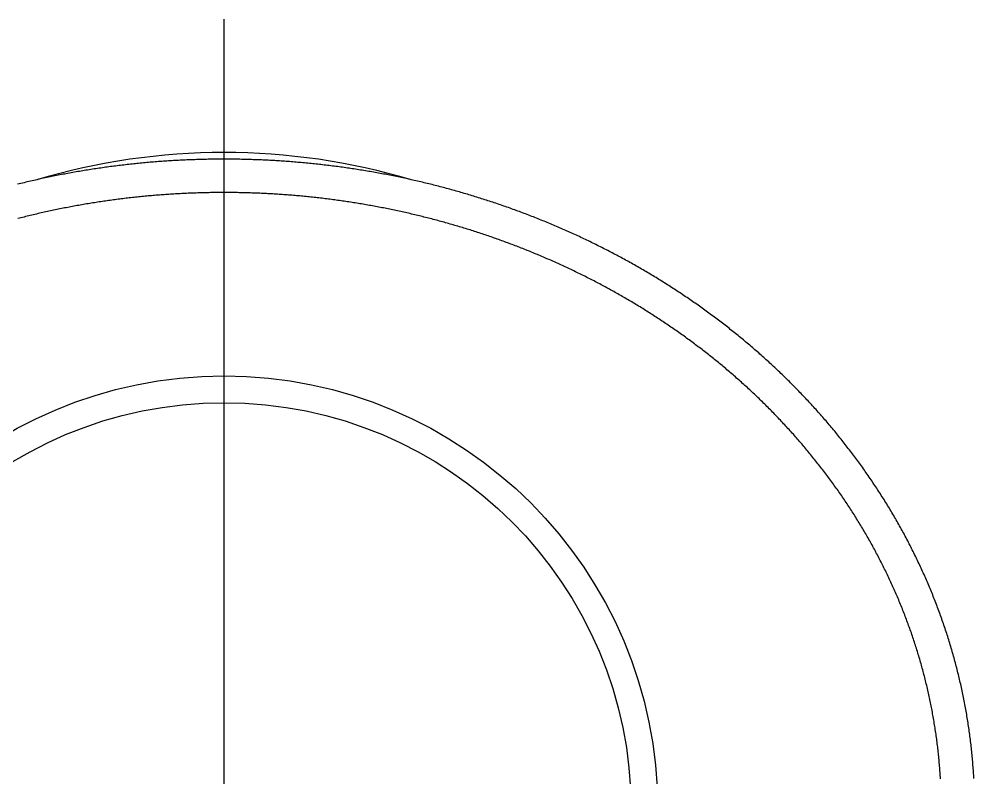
# Model space of a CAD drawing. Extents: x -10.3 to 82.1, y -16.9 to 72.8.
# Drawn here: x 65.74 to 80.05, y 61.38 to 72.75 of the extents above; entities that cross this region are included whole.
import ezdxf

# ---------------------------------------------------------------- set-up
doc = ezdxf.new("R2010")
doc.units = 0
doc.linetypes.add('CENTER', pattern=[50.8, 31.75, -6.35, 6.35, -6.35])
doc.layers.get('0').update_dxf_attribs({"linetype": 'CONTINUOUS'})
doc.layers.add('CENTER', color=1, linetype='CENTER')

msp = doc.modelspace()

# ---------------------------------------------------------------- linework, layer by layer
at = {"color": 7}
for points in [[(80.0509, 61.3647, 0), (80.0495, 61.3902, 0), (80.0479, 61.4156, 0), (80.0464, 61.441, 0), (80.0447, 61.4664, 0), (80.0429, 61.4919, 0), (80.0411, 61.5173, 0), (80.0392, 61.5427, 0), (80.0372, 61.5681, 0), (80.0352, 61.5935, 0), (80.0331, 61.6189, 0), (80.0309, 61.6443, 0), (80.0286, 61.6697, 0), (80.0262, 61.6951, 0), (80.0238, 61.7204, 0), (80.0213, 61.7458, 0), (80.0187, 61.7712, 0), (80.016, 61.7965, 0), (80.0133, 61.8219, 0), (80.0105, 61.8472, 0), (80.0076, 61.8725, 0), (80.0046, 61.8979, 0), (80.0016, 61.9232, 0), (79.9985, 61.9485, 0), (79.9953, 61.9738, 0), (79.992, 61.9991, 0), (79.9886, 62.0244, 0), (79.9852, 62.0497, 0), (79.9817, 62.0749, 0), (79.9782, 62.1002, 0), (79.9745, 62.1254, 0), (79.9708, 62.1507, 0), (79.967, 62.1759, 0), (79.9631, 62.2011, 0), (79.9591, 62.2264, 0), (79.9551, 62.2516, 0), (79.951, 62.2768, 0), (79.9468, 62.3019, 0), (79.9425, 62.3271, 0), (79.9382, 62.3523, 0), (79.9338, 62.3774, 0), (79.9293, 62.4025, 0), (79.9248, 62.4277, 0), (79.9201, 62.4528, 0), (79.9154, 62.4779, 0), (79.9106, 62.503, 0), (79.9058, 62.528, 0), (79.9008, 62.5531, 0), (79.8958, 62.5781, 0), (79.8907, 62.6032, 0), (79.8856, 62.6282, 0), (79.8803, 62.6532, 0), (79.875, 62.6782, 0), (79.8696, 62.7031, 0), (79.8642, 62.7281, 0), (79.8586, 62.753, 0), (79.853, 62.778, 0), (79.8473, 62.8029, 0), (79.8416, 62.8278, 0), (79.8357, 62.8526, 0), (79.8298, 62.8775, 0), (79.8239, 62.9024, 0), (79.8178, 62.9272, 0), (79.8117, 62.952, 0), (79.8055, 62.9768, 0), (79.7992, 63.0016, 0), (79.7929, 63.0263, 0), (79.7865, 63.0511, 0), (79.78, 63.0758, 0), (79.7734, 63.1005, 0), (79.7668, 63.1252, 0), (79.7601, 63.1498, 0), (79.7533, 63.1745, 0), (79.7464, 63.1991, 0), (79.7395, 63.2237, 0), (79.7325, 63.2483, 0), (79.7254, 63.2729, 0), (79.7183, 63.2974, 0), (79.7111, 63.322, 0), (79.7038, 63.3465, 0), (79.6964, 63.3709, 0), (79.689, 63.3954, 0), (79.6815, 63.4198, 0), (79.6739, 63.4443, 0), (79.6663, 63.4687, 0), (79.6585, 63.493, 0), (79.6508, 63.5174, 0), (79.6429, 63.5417, 0), (79.635, 63.566, 0), (79.627, 63.5903, 0), (79.6189, 63.6146, 0), (79.6107, 63.6388, 0), (79.6025, 63.663, 0), (79.5942, 63.6872, 0), (79.5859, 63.7114, 0), (79.5775, 63.7355, 0), (79.569, 63.7596, 0), (79.5604, 63.7837, 0), (79.5518, 63.8078, 0), (79.5431, 63.8318, 0), (79.5343, 63.8558, 0), (79.5254, 63.8798, 0), (79.5165, 63.9038, 0), (79.5075, 63.9277, 0), (79.4985, 63.9516, 0), (79.4894, 63.9755, 0), (79.4802, 63.9993, 0), (79.4709, 64.0232, 0), (79.4616, 64.047, 0), (79.4522, 64.0707, 0), (79.4427, 64.0945, 0), (79.4332, 64.1182, 0), (79.4236, 64.1419, 0), (79.4139, 64.1655, 0), (79.4042, 64.1892, 0), (79.3944, 64.2128, 0), (79.3845, 64.2363, 0), (79.3746, 64.2599, 0), (79.3646, 64.2834, 0), (79.3545, 64.3068, 0), (79.3444, 64.3303, 0), (79.3342, 64.3537, 0), (79.3239, 64.3771, 0), (79.3136, 64.4005, 0), (79.3032, 64.4238, 0), (79.2928, 64.4471, 0), (79.2822, 64.4704, 0), (79.2716, 64.4936, 0), (79.261, 64.5168, 0), (79.2503, 64.54, 0), (79.2395, 64.5631, 0), (79.2286, 64.5862, 0), (79.2177, 64.6093, 0), (79.2067, 64.6323, 0), (79.1957, 64.6553, 0), (79.1846, 64.6783, 0), (79.1734, 64.7013, 0), (79.1622, 64.7242, 0), (79.1509, 64.747, 0), (79.1396, 64.7699, 0), (79.1281, 64.7927, 0), (79.1167, 64.8155, 0), (79.1051, 64.8382, 0), (79.0935, 64.8609, 0), (79.0818, 64.8836, 0), (79.0701, 64.9062, 0), (79.0583, 64.9288, 0), (79.0465, 64.9514, 0), (79.0346, 64.9739, 0), (79.0226, 64.9964, 0), (79.0106, 65.0189, 0), (78.9985, 65.0413, 0), (78.9863, 65.0637, 0), (78.9741, 65.086, 0), (78.9618, 65.1083, 0), (78.9495, 65.1306, 0), (78.9371, 65.1529, 0), (78.9246, 65.1751, 0), (78.9121, 65.1972, 0), (78.8995, 65.2193, 0), (78.8869, 65.2414, 0), (78.8742, 65.2635, 0), (78.8615, 65.2855, 0), (78.8486, 65.3075, 0), (78.8358, 65.3294, 0), (78.8229, 65.3513, 0), (78.8099, 65.3731, 0), (78.7968, 65.3949, 0), (78.7838, 65.4167, 0), (78.7706, 65.4385, 0), (78.7574, 65.4602, 0), (78.7441, 65.4818, 0), (78.7308, 65.5034, 0), (78.7174, 65.525, 0), (78.704, 65.5465, 0), (78.6905, 65.568, 0), (78.677, 65.5895, 0), (78.6634, 65.6109, 0), (78.6497, 65.6323, 0), (78.636, 65.6536, 0), (78.6222, 65.6749, 0), (78.6084, 65.6962, 0), (78.5945, 65.7174, 0), (78.5806, 65.7386, 0), (78.5666, 65.7597, 0), (78.5526, 65.7808, 0), (78.5385, 65.8019, 0), (78.5244, 65.8229, 0), (78.5102, 65.8439, 0), (78.4959, 65.8648, 0), (78.4816, 65.8857, 0), (78.4672, 65.9066, 0), (78.4528, 65.9274, 0), (78.4384, 65.9482, 0), (78.4238, 65.9689, 0), (78.4093, 65.9896, 0), (78.3946, 66.0103, 0), (78.38, 66.0309, 0), (78.3652, 66.0514, 0), (78.3505, 66.072, 0), (78.3356, 66.0924, 0), (78.3207, 66.1129, 0), (78.3058, 66.1333, 0), (78.2908, 66.1537, 0), (78.2758, 66.174, 0), (78.2607, 66.1943, 0), (78.2456, 66.2145, 0), (78.2304, 66.2347, 0), (78.2151, 66.2548, 0), (78.1998, 66.2749, 0), (78.1845, 66.295, 0), (78.1691, 66.315, 0), (78.1537, 66.335, 0), (78.1382, 66.355, 0), (78.1226, 66.3749, 0), (78.107, 66.3947, 0), (78.0914, 66.4145, 0), (78.0757, 66.4343, 0), (78.06, 66.454, 0), (78.0442, 66.4737, 0), (78.0284, 66.4934, 0), (78.0125, 66.513, 0), (77.9966, 66.5325, 0), (77.9806, 66.552, 0), (77.9646, 66.5715, 0), (77.9485, 66.5909, 0), (77.9324, 66.6103, 0), (77.9162, 66.6297, 0), (77.9, 66.649, 0), (77.8837, 66.6682, 0), (77.8674, 66.6875, 0), (77.851, 66.7066, 0), (77.8346, 66.7258, 0), (77.8182, 66.7449, 0), (77.8017, 66.7639, 0), (77.7851, 66.7829, 0), (77.7685, 66.8019, 0), (77.7519, 66.8208, 0), (77.7352, 66.8397, 0), (77.7184, 66.8585, 0), (77.7017, 66.8773, 0), (77.6848, 66.896, 0), (77.668, 66.9148, 0), (77.651, 66.9334, 0), (77.6341, 66.952, 0), (77.6171, 66.9706, 0), (77.6, 66.9891, 0), (77.5829, 67.0076, 0), (77.5657, 67.0261, 0), (77.5486, 67.0445, 0), (77.5313, 67.0628, 0), (77.514, 67.0812, 0), (77.4967, 67.0994, 0), (77.4793, 67.1177, 0), (77.4619, 67.1358, 0), (77.4445, 67.154, 0), (77.427, 67.1721, 0), (77.4094, 67.1901, 0), (77.3918, 67.2081, 0), (77.3742, 67.2261, 0), (77.3565, 67.244, 0), (77.3388, 67.2619, 0), (77.321, 67.2797, 0), (77.3032, 67.2975, 0), (77.2854, 67.3153, 0), (77.2675, 67.333, 0), (77.2496, 67.3506, 0), (77.2316, 67.3683, 0), (77.2136, 67.3858, 0), (77.1955, 67.4034, 0), (77.1774, 67.4208, 0), (77.1592, 67.4383, 0), (77.1411, 67.4557, 0), (77.1228, 67.473, 0), (77.1046, 67.4903, 0), (77.0862, 67.5076, 0), (77.0679, 67.5248, 0), (77.0495, 67.542, 0), (77.0311, 67.5591, 0), (77.0126, 67.5762, 0), (76.9941, 67.5932, 0), (76.9755, 67.6102, 0), (76.9569, 67.6272, 0), (76.9383, 67.6441, 0), (76.9196, 67.6609, 0), (76.9009, 67.6778, 0), (76.8821, 67.6945, 0), (76.8633, 67.7113, 0), (76.8445, 67.7279, 0), (76.8256, 67.7446, 0), (76.8067, 67.7612, 0), (76.7878, 67.7777, 0), (76.7688, 67.7942, 0), (76.7497, 67.8107, 0), (76.7307, 67.8271, 0), (76.7115, 67.8434, 0), (76.6924, 67.8598, 0), (76.6732, 67.876, 0), (76.654, 67.8923, 0), (76.6347, 67.9084, 0), (76.6154, 67.9246, 0), (76.5961, 67.9407, 0), (76.5767, 67.9567, 0), (76.5573, 67.9727, 0), (76.5379, 67.9887, 0), (76.5184, 68.0046, 0), (76.4988, 68.0204, 0), (76.4793, 68.0363, 0), (76.4597, 68.052, 0), (76.4401, 68.0678, 0), (76.4204, 68.0834, 0), (76.4007, 68.0991, 0), (76.3809, 68.1147, 0), (76.3612, 68.1302, 0), (76.3414, 68.1457, 0), (76.3215, 68.1612, 0), (76.3016, 68.1766, 0), (76.2817, 68.1919, 0), (76.2618, 68.2072, 0), (76.2418, 68.2225, 0), (76.2217, 68.2377, 0), (76.2017, 68.2529, 0), (76.1816, 68.268, 0), (76.1615, 68.2831, 0), (76.1413, 68.2981, 0), (76.1211, 68.3131, 0), (76.1009, 68.3281, 0), (76.0806, 68.343, 0), (76.0603, 68.3578, 0), (76.04, 68.3726, 0), (76.0196, 68.3874, 0), (75.9992, 68.4021, 0), (75.9788, 68.4167, 0), (75.9583, 68.4313, 0), (75.9379, 68.4459, 0), (75.9173, 68.4604, 0), (75.8968, 68.4749, 0), (75.8762, 68.4893, 0), (75.8556, 68.5037, 0), (75.8349, 68.5181, 0), (75.8142, 68.5323, 0), (75.7935, 68.5466, 0), (75.7728, 68.5608, 0), (75.752, 68.5749, 0), (75.7312, 68.589, 0), (75.7103, 68.6031, 0), (75.6894, 68.6171, 0), (75.6685, 68.631, 0), (75.6476, 68.6449, 0), (75.6266, 68.6588, 0), (75.6056, 68.6726, 0), (75.5846, 68.6864, 0), (75.5636, 68.7001, 0), (75.5425, 68.7138, 0), (75.5214, 68.7274, 0), (75.5002, 68.741, 0), (75.4791, 68.7545, 0), (75.4579, 68.768, 0), (75.4366, 68.7814, 0), (75.4154, 68.7948, 0), (75.3941, 68.8081, 0), (75.3728, 68.8214, 0), (75.3514, 68.8347, 0), (75.33, 68.8479, 0), (75.3086, 68.861, 0), (75.2872, 68.8741, 0), (75.2658, 68.8871, 0), (75.2443, 68.9001, 0), (75.2228, 68.9131, 0), (75.2012, 68.926, 0), (75.1797, 68.9389, 0), (75.1581, 68.9517, 0), (75.1365, 68.9644, 0), (75.1148, 68.9771, 0), (75.0932, 68.9898, 0), (75.0715, 69.0024, 0), (75.0497, 69.015, 0), (75.028, 69.0275, 0), (75.0062, 69.04, 0), (74.9844, 69.0524, 0), (74.9626, 69.0648, 0), (74.9408, 69.0771, 0), (74.9189, 69.0894, 0), (74.897, 69.1016, 0), (74.8751, 69.1138, 0), (74.8531, 69.1259, 0), (74.8311, 69.138, 0), (74.8091, 69.1501, 0), (74.7871, 69.162, 0), (74.7651, 69.174, 0), (74.743, 69.1859, 0), (74.7209, 69.1977, 0), (74.6988, 69.2095, 0), (74.6767, 69.2213, 0), (74.6545, 69.233, 0), (74.6323, 69.2446, 0), (74.6101, 69.2562, 0), (74.5879, 69.2678, 0), (74.5656, 69.2793, 0), (74.5433, 69.2907, 0), (74.521, 69.3021, 0), (74.4987, 69.3135, 0), (74.4763, 69.3248, 0), (74.454, 69.3361, 0), (74.4316, 69.3473, 0), (74.4092, 69.3585, 0), (74.3867, 69.3696, 0), (74.3643, 69.3807, 0), (74.3418, 69.3917, 0), (74.3193, 69.4026, 0), (74.2968, 69.4136, 0), (74.2742, 69.4244, 0), (74.2517, 69.4353, 0), (74.2291, 69.4461, 0), (74.2065, 69.4568, 0), (74.1839, 69.4675, 0), (74.1612, 69.4781, 0), (74.1386, 69.4887, 0), (74.1159, 69.4992, 0), (74.0932, 69.5097, 0), (74.0704, 69.5201, 0), (74.0477, 69.5305, 0), (74.0249, 69.5409, 0), (74.0021, 69.5512, 0), (73.9793, 69.5614, 0), (73.9565, 69.5716, 0), (73.9337, 69.5818, 0), (73.9108, 69.5919, 0), (73.8879, 69.6019, 0), (73.865, 69.6119, 0), (73.8421, 69.6219, 0), (73.8192, 69.6318, 0), (73.7962, 69.6416, 0), (73.7733, 69.6514, 0), (73.7503, 69.6612, 0), (73.7273, 69.6709, 0), (73.7042, 69.6805, 0), (73.6812, 69.6902, 0), (73.6581, 69.6997, 0), (73.635, 69.7092, 0), (73.6119, 69.7187, 0), (73.5888, 69.7281, 0), (73.5657, 69.7375, 0), (73.5425, 69.7468, 0), (73.5194, 69.7561, 0), (73.4962, 69.7653, 0), (73.473, 69.7745, 0), (73.4497, 69.7836, 0), (73.4265, 69.7927, 0), (73.4032, 69.8018, 0), (73.38, 69.8108, 0), (73.3567, 69.8197, 0), (73.3334, 69.8286, 0), (73.31, 69.8374, 0), (73.2867, 69.8462, 0), (73.2633, 69.855, 0), (73.2399, 69.8637, 0), (73.2166, 69.8723, 0), (73.1931, 69.8809, 0), (73.1697, 69.8895, 0), (73.1463, 69.898, 0), (73.1228, 69.9064, 0), (73.0993, 69.9148, 0), (73.0758, 69.9232, 0), (73.0523, 69.9315, 0), (73.0288, 69.9398, 0), (73.0053, 69.948, 0), (72.9817, 69.9562, 0), (72.9582, 69.9643, 0), (72.9346, 69.9724, 0), (72.911, 69.9804, 0), (72.8874, 69.9884, 0), (72.8637, 69.9963, 0), (72.8401, 70.0042, 0), (72.8164, 70.012, 0), (72.7927, 70.0198, 0), (72.769, 70.0275, 0), (72.7453, 70.0352, 0), (72.7216, 70.0429, 0), (72.6979, 70.0505, 0), (72.6741, 70.058, 0), (72.6504, 70.0655, 0), (72.6266, 70.0729, 0), (72.6028, 70.0803, 0), (72.579, 70.0877, 0), (72.5552, 70.095, 0), (72.5313, 70.1023, 0), (72.5075, 70.1095, 0), (72.4836, 70.1166, 0), (72.4598, 70.1237, 0), (72.4359, 70.1308, 0), (72.412, 70.1378, 0), (72.3881, 70.1448, 0), (72.3641, 70.1517, 0), (72.3402, 70.1586, 0), (72.3162, 70.1654, 0), (72.2923, 70.1722, 0), (72.2683, 70.1789, 0), (72.2443, 70.1856, 0), (72.2203, 70.1923, 0), (72.1963, 70.1988, 0), (72.1722, 70.2054, 0), (72.1482, 70.2119, 0), (72.1241, 70.2183, 0), (72.1001, 70.2247, 0), (72.076, 70.2311, 0), (72.0519, 70.2374, 0), (72.0278, 70.2436, 0), (72.0037, 70.2498, 0), (71.9795, 70.256, 0), (71.9554, 70.2621, 0), (71.9313, 70.2682, 0), (71.9071, 70.2742, 0), (71.8829, 70.2801, 0), (71.8587, 70.2861, 0), (71.8345, 70.2919, 0), (71.8103, 70.2978, 0), (71.7861, 70.3035, 0), (71.7619, 70.3093, 0), (71.7376, 70.3149, 0), (71.7134, 70.3206, 0), (71.6891, 70.3262, 0), (71.6649, 70.3317, 0), (71.6406, 70.3372, 0), (71.6163, 70.3426, 0), (71.592, 70.348, 0), (71.5677, 70.3534, 0), (71.5433, 70.3587, 0), (71.519, 70.3639, 0), (71.4947, 70.3691, 0), (71.4703, 70.3743, 0), (71.4459, 70.3794, 0), (71.4216, 70.3844, 0), (71.3972, 70.3894, 0), (71.3728, 70.3944, 0), (71.3484, 70.3993, 0), (71.324, 70.4042, 0), (71.2995, 70.409, 0), (71.2751, 70.4138, 0), (71.2507, 70.4185, 0), (71.2262, 70.4232, 0), (71.2018, 70.4278, 0), (71.1773, 70.4324, 0), (71.1528, 70.4369, 0), (71.1283, 70.4414, 0), (71.1038, 70.4458, 0), (71.0793, 70.4502, 0), (71.0548, 70.4546, 0), (71.0303, 70.4589, 0), (71.0058, 70.4631, 0), (70.9813, 70.4673, 0), (70.9567, 70.4715, 0), (70.9322, 70.4756, 0), (70.9076, 70.4796, 0), (70.883, 70.4836, 0), (70.8585, 70.4876, 0), (70.8339, 70.4915, 0), (70.8093, 70.4954, 0), (70.7847, 70.4992, 0), (70.7601, 70.503, 0), (70.7355, 70.5067, 0), (70.7109, 70.5104, 0), (70.6863, 70.514, 0), (70.6616, 70.5176, 0), (70.637, 70.5211, 0), (70.6123, 70.5246, 0), (70.5877, 70.528, 0), (70.563, 70.5314, 0), (70.5384, 70.5347, 0), (70.5137, 70.538, 0), (70.489, 70.5413, 0), (70.4643, 70.5445, 0), (70.4397, 70.5476, 0), (70.415, 70.5507, 0), (70.3903, 70.5538, 0), (70.3655, 70.5568, 0), (70.3408, 70.5598, 0), (70.3161, 70.5627, 0), (70.2914, 70.5655, 0), (70.2667, 70.5683, 0), (70.2419, 70.5711, 0), (70.2172, 70.5738, 0), (70.1924, 70.5765, 0), (70.1677, 70.5791, 0), (70.1429, 70.5817, 0), (70.1182, 70.5842, 0), (70.0934, 70.5867, 0), (70.0686, 70.5891, 0), (70.0439, 70.5915, 0), (70.0191, 70.5939, 0), (69.9943, 70.5962, 0), (69.9695, 70.5984, 0), (69.9447, 70.6006, 0), (69.9199, 70.6027, 0), (69.8951, 70.6048, 0), (69.8703, 70.6069, 0), (69.8455, 70.6089, 0), (69.8207, 70.6109, 0), (69.7959, 70.6128, 0), (69.7711, 70.6146, 0), (69.7463, 70.6164, 0), (69.7214, 70.6182, 0), (69.6966, 70.6199, 0), (69.6718, 70.6216, 0), (69.6469, 70.6232, 0), (69.6221, 70.6248, 0), (69.5972, 70.6263, 0), (69.5724, 70.6278, 0), (69.5476, 70.6292, 0), (69.5227, 70.6306, 0), (69.4978, 70.632, 0), (69.473, 70.6332, 0), (69.4481, 70.6345, 0), (69.4233, 70.6357, 0), (69.3984, 70.6368, 0), (69.3735, 70.6379, 0), (69.3487, 70.639, 0), (69.3238, 70.64, 0), (69.2989, 70.6409, 0), (69.2741, 70.6418, 0), (69.2492, 70.6427, 0), (69.2243, 70.6435, 0), (69.1994, 70.6443, 0), (69.1746, 70.645, 0), (69.1497, 70.6457, 0), (69.1248, 70.6463, 0), (69.0999, 70.6468, 0), (69.075, 70.6474, 0), (69.0501, 70.6478, 0), (69.0253, 70.6483, 0), (69.0004, 70.6487, 0), (68.9755, 70.649, 0), (68.9506, 70.6493, 0), (68.9257, 70.6495, 0), (68.9008, 70.6497, 0), (68.8759, 70.6499, 0), (68.851, 70.6499, 0), (68.8262, 70.65, 0), (68.8013, 70.65, 0), (68.7764, 70.6499, 0), (68.7515, 70.6499, 0), (68.7266, 70.6497, 0), (68.7017, 70.6495, 0), (68.6768, 70.6493, 0), (68.6519, 70.649, 0), (68.6271, 70.6487, 0), (68.6022, 70.6483, 0), (68.5773, 70.6478, 0), (68.5524, 70.6474, 0), (68.5275, 70.6468, 0), (68.5026, 70.6463, 0), (68.4777, 70.6457, 0), (68.4529, 70.645, 0), (68.428, 70.6443, 0), (68.4031, 70.6435, 0), (68.3782, 70.6427, 0), (68.3534, 70.6418, 0), (68.3285, 70.6409, 0), (68.3036, 70.64, 0), (68.2787, 70.639, 0), (68.2539, 70.6379, 0), (68.229, 70.6368, 0), (68.2042, 70.6357, 0), (68.1793, 70.6345, 0), (68.1544, 70.6332, 0), (68.1296, 70.632, 0), (68.1047, 70.6306, 0), (68.0799, 70.6292, 0), (68.055, 70.6278, 0), (68.0302, 70.6263, 0), (68.0053, 70.6248, 0), (67.9805, 70.6232, 0), (67.9557, 70.6216, 0), (67.9308, 70.6199, 0), (67.906, 70.6182, 0), (67.8812, 70.6164, 0), (67.8564, 70.6146, 0), (67.8315, 70.6128, 0), (67.8067, 70.6109, 0), (67.7819, 70.6089, 0), (67.7571, 70.6069, 0), (67.7323, 70.6049, 0), (67.7075, 70.6028, 0), (67.6827, 70.6006, 0), (67.6579, 70.5984, 0), (67.6331, 70.5962, 0), (67.6083, 70.5939, 0), (67.5836, 70.5915, 0), (67.5588, 70.5892, 0), (67.534, 70.5867, 0), (67.5093, 70.5842, 0), (67.4845, 70.5817, 0), (67.4597, 70.5791, 0), (67.435, 70.5765, 0), (67.4102, 70.5738, 0), (67.3855, 70.5711, 0), (67.3608, 70.5683, 0), (67.336, 70.5655, 0), (67.3113, 70.5627, 0), (67.2866, 70.5598, 0), (67.2619, 70.5568, 0), (67.2372, 70.5538, 0), (67.2125, 70.5507, 0), (67.1878, 70.5476, 0), (67.1631, 70.5445, 0), (67.1384, 70.5413, 0), (67.1137, 70.538, 0), (67.0891, 70.5347, 0), (67.0644, 70.5314, 0), (67.0397, 70.528, 0), (67.0151, 70.5246, 0), (66.9904, 70.5211, 0), (66.9658, 70.5176, 0), (66.9412, 70.514, 0), (66.9165, 70.5104, 0), (66.8919, 70.5067, 0), (66.8673, 70.503, 0), (66.8427, 70.4992, 0), (66.8181, 70.4954, 0), (66.7935, 70.4915, 0), (66.769, 70.4876, 0), (66.7444, 70.4836, 0), (66.7198, 70.4796, 0), (66.6953, 70.4756, 0), (66.6707, 70.4715, 0), (66.6462, 70.4673, 0), (66.6216, 70.4631, 0), (66.5971, 70.4589, 0), (66.5726, 70.4546, 0), (66.5481, 70.4502, 0), (66.5236, 70.4458, 0), (66.4991, 70.4414, 0), (66.4746, 70.4369, 0), (66.4501, 70.4324, 0), (66.4257, 70.4278, 0), (66.4012, 70.4232, 0), (66.3768, 70.4185, 0), (66.3523, 70.4138, 0), (66.3279, 70.409, 0), (66.3035, 70.4042, 0), (66.279, 70.3993, 0), (66.2546, 70.3944, 0), (66.2303, 70.3894, 0), (66.2059, 70.3844, 0), (66.1815, 70.3794, 0), (66.1571, 70.3743, 0), (66.1328, 70.3691, 0), (66.1084, 70.3639, 0), (66.0841, 70.3587, 0), (66.0598, 70.3534, 0), (66.0355, 70.348, 0), (66.0112, 70.3426, 0), (65.9869, 70.3372, 0), (65.9626, 70.3317, 0), (65.9383, 70.3262, 0), (65.914, 70.3206, 0), (65.8898, 70.3149, 0), (65.8655, 70.3093, 0), (65.8413, 70.3035, 0), (65.8171, 70.2978, 0), (65.7929, 70.2919, 0), (65.7687, 70.2861, 0), (65.7445, 70.2801, 0), (65.7203, 70.2742, 0)], [(79.5503, 61.3612, 0), (79.5489, 61.3851, 0), (79.5474, 61.409, 0), (79.5458, 61.4329, 0), (79.5442, 61.4569, 0), (79.5425, 61.4808, 0), (79.5407, 61.5047, 0), (79.5388, 61.5286, 0), (79.5369, 61.5525, 0), (79.5349, 61.5764, 0), (79.5328, 61.6003, 0), (79.5307, 61.6242, 0), (79.5284, 61.6481, 0), (79.5262, 61.672, 0), (79.5238, 61.6958, 0), (79.5214, 61.7197, 0), (79.5189, 61.7436, 0), (79.5163, 61.7674, 0), (79.5136, 61.7913, 0), (79.5109, 61.8151, 0), (79.5081, 61.8389, 0), (79.5053, 61.8628, 0), (79.5023, 61.8866, 0), (79.4993, 61.9104, 0), (79.4962, 61.9342, 0), (79.4931, 61.958, 0), (79.4899, 61.9818, 0), (79.4866, 62.0056, 0), (79.4832, 62.0294, 0), (79.4798, 62.0531, 0), (79.4762, 62.0769, 0), (79.4727, 62.1006, 0), (79.469, 62.1244, 0), (79.4653, 62.1481, 0), (79.4615, 62.1718, 0), (79.4576, 62.1956, 0), (79.4537, 62.2193, 0), (79.4497, 62.243, 0), (79.4456, 62.2666, 0), (79.4414, 62.2903, 0), (79.4372, 62.314, 0), (79.4329, 62.3376, 0), (79.4286, 62.3613, 0), (79.4241, 62.3849, 0), (79.4196, 62.4085, 0), (79.415, 62.4321, 0), (79.4104, 62.4557, 0), (79.4057, 62.4793, 0), (79.4009, 62.5029, 0), (79.396, 62.5264, 0), (79.3911, 62.55, 0), (79.3861, 62.5735, 0), (79.381, 62.597, 0), (79.3759, 62.6205, 0), (79.3707, 62.644, 0), (79.3654, 62.6675, 0), (79.36, 62.691, 0), (79.3546, 62.7144, 0), (79.3491, 62.7379, 0), (79.3435, 62.7613, 0), (79.3379, 62.7847, 0), (79.3322, 62.8081, 0), (79.3264, 62.8315, 0), (79.3206, 62.8548, 0), (79.3147, 62.8782, 0), (79.3087, 62.9015, 0), (79.3027, 62.9248, 0), (79.2965, 62.9481, 0), (79.2904, 62.9714, 0), (79.2841, 62.9946, 0), (79.2778, 63.0179, 0), (79.2714, 63.0411, 0), (79.2649, 63.0643, 0), (79.2584, 63.0875, 0), (79.2518, 63.1107, 0), (79.2451, 63.1338, 0), (79.2384, 63.157, 0), (79.2316, 63.1801, 0), (79.2247, 63.2032, 0), (79.2178, 63.2263, 0), (79.2108, 63.2493, 0), (79.2037, 63.2724, 0), (79.1966, 63.2954, 0), (79.1894, 63.3184, 0), (79.1821, 63.3414, 0), (79.1748, 63.3643, 0), (79.1673, 63.3873, 0), (79.1599, 63.4102, 0), (79.1523, 63.4331, 0), (79.1447, 63.456, 0), (79.137, 63.4788, 0), (79.1293, 63.5017, 0), (79.1215, 63.5245, 0), (79.1136, 63.5473, 0), (79.1056, 63.57, 0), (79.0976, 63.5928, 0), (79.0895, 63.6155, 0), (79.0814, 63.6382, 0), (79.0732, 63.6609, 0), (79.0649, 63.6835, 0), (79.0566, 63.7062, 0), (79.0481, 63.7288, 0), (79.0397, 63.7513, 0), (79.0311, 63.7739, 0), (79.0225, 63.7964, 0), (79.0138, 63.8189, 0), (79.0051, 63.8414, 0), (78.9963, 63.8639, 0), (78.9874, 63.8863, 0), (78.9785, 63.9087, 0), (78.9695, 63.9311, 0), (78.9605, 63.9535, 0), (78.9513, 63.9758, 0), (78.9421, 63.9981, 0), (78.9329, 64.0204, 0), (78.9236, 64.0426, 0), (78.9142, 64.0649, 0), (78.9048, 64.0871, 0), (78.8952, 64.1092, 0), (78.8857, 64.1314, 0), (78.8761, 64.1535, 0), (78.8664, 64.1756, 0), (78.8566, 64.1976, 0), (78.8468, 64.2197, 0), (78.8369, 64.2417, 0), (78.827, 64.2636, 0), (78.817, 64.2856, 0), (78.8069, 64.3075, 0), (78.7968, 64.3294, 0), (78.7866, 64.3513, 0), (78.7763, 64.3731, 0), (78.766, 64.3949, 0), (78.7557, 64.4167, 0), (78.7452, 64.4384, 0), (78.7347, 64.4601, 0), (78.7242, 64.4818, 0), (78.7136, 64.5034, 0), (78.7029, 64.5251, 0), (78.6922, 64.5467, 0), (78.6814, 64.5682, 0), (78.6705, 64.5897, 0), (78.6596, 64.6112, 0), (78.6486, 64.6327, 0), (78.6376, 64.6541, 0), (78.6265, 64.6755, 0), (78.6154, 64.6969, 0), (78.6042, 64.7182, 0), (78.5929, 64.7395, 0), (78.5816, 64.7608, 0), (78.5702, 64.7821, 0), (78.5588, 64.8033, 0), (78.5473, 64.8244, 0), (78.5357, 64.8456, 0), (78.5241, 64.8667, 0), (78.5124, 64.8877, 0), (78.5007, 64.9088, 0), (78.4889, 64.9298, 0), (78.4771, 64.9508, 0), (78.4652, 64.9717, 0), (78.4532, 64.9926, 0), (78.4412, 65.0134, 0), (78.4291, 65.0343, 0), (78.417, 65.0551, 0), (78.4049, 65.0758, 0), (78.3926, 65.0965, 0), (78.3803, 65.1172, 0), (78.368, 65.1379, 0), (78.3556, 65.1585, 0), (78.3432, 65.1791, 0), (78.3306, 65.1996, 0), (78.3181, 65.2201, 0), (78.3055, 65.2406, 0), (78.2928, 65.261, 0), (78.2801, 65.2814, 0), (78.2673, 65.3018, 0), (78.2545, 65.3221, 0), (78.2416, 65.3424, 0), (78.2287, 65.3626, 0), (78.2157, 65.3828, 0), (78.2027, 65.403, 0), (78.1896, 65.4231, 0), (78.1764, 65.4432, 0), (78.1632, 65.4633, 0), (78.15, 65.4833, 0), (78.1367, 65.5033, 0), (78.1233, 65.5233, 0), (78.1099, 65.5432, 0), (78.0965, 65.5631, 0), (78.083, 65.5829, 0), (78.0694, 65.6027, 0), (78.0558, 65.6225, 0), (78.0421, 65.6422, 0), (78.0284, 65.6619, 0), (78.0147, 65.6816, 0), (78.0008, 65.7012, 0), (77.987, 65.7208, 0), (77.9731, 65.7403, 0), (77.9591, 65.7598, 0), (77.9451, 65.7793, 0), (77.931, 65.7987, 0), (77.9169, 65.8181, 0), (77.9027, 65.8374, 0), (77.8885, 65.8567, 0), (77.8743, 65.876, 0), (77.86, 65.8953, 0), (77.8456, 65.9144, 0), (77.8312, 65.9336, 0), (77.8167, 65.9527, 0), (77.8022, 65.9718, 0), (77.7877, 65.9908, 0), (77.7731, 66.0098, 0), (77.7584, 66.0288, 0), (77.7437, 66.0477, 0), (77.729, 66.0666, 0), (77.7142, 66.0855, 0), (77.6993, 66.1043, 0), (77.6844, 66.123, 0), (77.6695, 66.1418, 0), (77.6545, 66.1604, 0), (77.6395, 66.1791, 0), (77.6244, 66.1977, 0), (77.6093, 66.2163, 0), (77.5941, 66.2348, 0), (77.5789, 66.2533, 0), (77.5636, 66.2717, 0), (77.5483, 66.2902, 0), (77.533, 66.3085, 0), (77.5176, 66.3269, 0), (77.5021, 66.3452, 0), (77.4866, 66.3634, 0), (77.4711, 66.3816, 0), (77.4555, 66.3998, 0), (77.4398, 66.4179, 0), (77.4242, 66.436, 0), (77.4084, 66.4541, 0), (77.3927, 66.4721, 0), (77.3769, 66.4901, 0), (77.361, 66.508, 0), (77.3451, 66.5259, 0), (77.3291, 66.5438, 0), (77.3132, 66.5616, 0), (77.2971, 66.5794, 0), (77.281, 66.5971, 0), (77.2649, 66.6148, 0), (77.2487, 66.6325, 0), (77.2325, 66.6501, 0), (77.2163, 66.6677, 0), (77.2, 66.6852, 0), (77.1836, 66.7027, 0), (77.1672, 66.7202, 0), (77.1508, 66.7376, 0), (77.1343, 66.7549, 0), (77.1178, 66.7723, 0), (77.1012, 66.7896, 0), (77.0846, 66.8068, 0), (77.068, 66.824, 0), (77.0513, 66.8412, 0), (77.0346, 66.8584, 0), (77.0178, 66.8754, 0), (77.001, 66.8925, 0), (76.9841, 66.9095, 0), (76.9672, 66.9265, 0), (76.9503, 66.9434, 0), (76.9333, 66.9603, 0), (76.9162, 66.9771, 0), (76.8992, 66.9939, 0), (76.8821, 67.0107, 0), (76.8649, 67.0274, 0), (76.8477, 67.0441, 0), (76.8305, 67.0608, 0), (76.8132, 67.0774, 0), (76.7959, 67.0939, 0), (76.7785, 67.1104, 0), (76.7612, 67.1269, 0), (76.7437, 67.1434, 0), (76.7262, 67.1597, 0), (76.7087, 67.1761, 0), (76.6912, 67.1924, 0), (76.6736, 67.2087, 0), (76.6559, 67.2249, 0), (76.6383, 67.2411, 0), (76.6206, 67.2572, 0), (76.6028, 67.2733, 0), (76.585, 67.2894, 0), (76.5672, 67.3054, 0), (76.5493, 67.3214, 0), (76.5314, 67.3373, 0), (76.5135, 67.3532, 0), (76.4955, 67.3691, 0), (76.4775, 67.3849, 0), (76.4594, 67.4006, 0), (76.4413, 67.4164, 0), (76.4232, 67.4321, 0), (76.405, 67.4477, 0), (76.3868, 67.4633, 0), (76.3685, 67.4788, 0), (76.3502, 67.4944, 0), (76.3319, 67.5098, 0), (76.3135, 67.5253, 0), (76.2951, 67.5406, 0), (76.2767, 67.556, 0), (76.2582, 67.5713, 0), (76.2397, 67.5865, 0), (76.2212, 67.6017, 0), (76.2026, 67.6169, 0), (76.184, 67.632, 0), (76.1653, 67.6471, 0), (76.1466, 67.6622, 0), (76.1279, 67.6772, 0), (76.1091, 67.6921, 0), (76.0904, 67.707, 0), (76.0715, 67.7219, 0), (76.0527, 67.7367, 0), (76.0338, 67.7515, 0), (76.0148, 67.7663, 0), (75.9958, 67.781, 0), (75.9768, 67.7956, 0), (75.9578, 67.8102, 0), (75.9387, 67.8248, 0), (75.9196, 67.8393, 0), (75.9005, 67.8538, 0), (75.8813, 67.8682, 0), (75.8621, 67.8826, 0), (75.8429, 67.897, 0), (75.8236, 67.9113, 0), (75.8043, 67.9255, 0), (75.7849, 67.9398, 0), (75.7656, 67.9539, 0), (75.7461, 67.9681, 0), (75.7267, 67.9821, 0), (75.7072, 67.9962, 0), (75.6877, 68.0102, 0), (75.6682, 68.0241, 0), (75.6486, 68.0381, 0), (75.629, 68.0519, 0), (75.6094, 68.0657, 0), (75.5897, 68.0795, 0), (75.57, 68.0933, 0), (75.5503, 68.1069, 0), (75.5306, 68.1206, 0), (75.5108, 68.1342, 0), (75.4909, 68.1478, 0), (75.4711, 68.1613, 0), (75.4512, 68.1747, 0), (75.4313, 68.1882, 0), (75.4114, 68.2015, 0), (75.3914, 68.2149, 0), (75.3714, 68.2282, 0), (75.3514, 68.2414, 0), (75.3313, 68.2546, 0), (75.3112, 68.2678, 0), (75.2911, 68.2809, 0), (75.2709, 68.2939, 0), (75.2508, 68.307, 0), (75.2305, 68.3199, 0), (75.2103, 68.3329, 0), (75.19, 68.3457, 0), (75.1697, 68.3586, 0), (75.1494, 68.3714, 0), (75.1291, 68.3841, 0), (75.1087, 68.3968, 0), (75.0883, 68.4095, 0), (75.0679, 68.4221, 0), (75.0474, 68.4347, 0), (75.0269, 68.4472, 0), (75.0064, 68.4597, 0), (74.9859, 68.4721, 0), (74.9653, 68.4845, 0), (74.9447, 68.4968, 0), (74.9241, 68.5091, 0), (74.9034, 68.5214, 0), (74.8827, 68.5336, 0), (74.862, 68.5457, 0), (74.8413, 68.5579, 0), (74.8206, 68.5699, 0), (74.7998, 68.582, 0), (74.779, 68.5939, 0), (74.7582, 68.6059, 0), (74.7373, 68.6177, 0), (74.7164, 68.6296, 0), (74.6955, 68.6414, 0), (74.6746, 68.6531, 0), (74.6536, 68.6648, 0), (74.6327, 68.6765, 0), (74.6117, 68.6881, 0), (74.5906, 68.6997, 0), (74.5696, 68.7112, 0), (74.5485, 68.7227, 0), (74.5274, 68.7341, 0), (74.5063, 68.7455, 0), (74.4851, 68.7568, 0), (74.464, 68.7681, 0), (74.4428, 68.7793, 0), (74.4216, 68.7905, 0), (74.4003, 68.8017, 0), (74.3791, 68.8128, 0), (74.3578, 68.8239, 0), (74.3365, 68.8349, 0), (74.3151, 68.8458, 0), (74.2938, 68.8568, 0), (74.2724, 68.8676, 0), (74.251, 68.8785, 0), (74.2296, 68.8893, 0), (74.2081, 68.9, 0), (74.1867, 68.9107, 0), (74.1652, 68.9213, 0), (74.1437, 68.9319, 0), (74.1222, 68.9425, 0), (74.1006, 68.953, 0), (74.079, 68.9635, 0), (74.0575, 68.9739, 0), (74.0358, 68.9843, 0), (74.0142, 68.9946, 0), (73.9926, 69.0049, 0), (73.9709, 69.0151, 0), (73.9492, 69.0253, 0), (73.9275, 69.0354, 0), (73.9057, 69.0455, 0), (73.884, 69.0556, 0), (73.8622, 69.0656, 0), (73.8404, 69.0755, 0), (73.8186, 69.0854, 0), (73.7968, 69.0953, 0), (73.7749, 69.1051, 0), (73.7531, 69.1149, 0), (73.7312, 69.1246, 0), (73.7093, 69.1343, 0), (73.6873, 69.1439, 0), (73.6654, 69.1535, 0), (73.6434, 69.163, 0), (73.6215, 69.1725, 0), (73.5995, 69.182, 0), (73.5774, 69.1914, 0), (73.5554, 69.2007, 0), (73.5333, 69.21, 0), (73.5113, 69.2193, 0), (73.4892, 69.2285, 0), (73.4671, 69.2377, 0), (73.4449, 69.2468, 0), (73.4228, 69.2559, 0), (73.4006, 69.2649, 0), (73.3784, 69.2739, 0), (73.3562, 69.2828, 0), (73.334, 69.2917, 0), (73.3118, 69.3006, 0), (73.2895, 69.3094, 0), (73.2673, 69.3181, 0), (73.245, 69.3268, 0), (73.2227, 69.3355, 0), (73.2004, 69.3441, 0), (73.178, 69.3527, 0), (73.1557, 69.3612, 0), (73.1333, 69.3697, 0), (73.1109, 69.3781, 0), (73.0885, 69.3865, 0), (73.0661, 69.3949, 0), (73.0436, 69.4032, 0), (73.0212, 69.4114, 0), (72.9987, 69.4196, 0), (72.9762, 69.4278, 0), (72.9537, 69.4359, 0), (72.9312, 69.444, 0), (72.9087, 69.452, 0), (72.8861, 69.46, 0), (72.8635, 69.4679, 0), (72.841, 69.4758, 0), (72.8184, 69.4836, 0), (72.7958, 69.4914, 0), (72.7731, 69.4991, 0), (72.7505, 69.5068, 0), (72.7278, 69.5145, 0), (72.7051, 69.5221, 0), (72.6825, 69.5297, 0), (72.6597, 69.5372, 0), (72.637, 69.5447, 0), (72.6143, 69.5521, 0), (72.5915, 69.5595, 0), (72.5688, 69.5668, 0), (72.546, 69.5741, 0), (72.5232, 69.5813, 0), (72.5004, 69.5885, 0), (72.4776, 69.5957, 0), (72.4548, 69.6028, 0), (72.4319, 69.6098, 0), (72.409, 69.6168, 0), (72.3862, 69.6238, 0), (72.3633, 69.6307, 0), (72.3404, 69.6376, 0), (72.3174, 69.6444, 0), (72.2945, 69.6512, 0), (72.2716, 69.6579, 0), (72.2486, 69.6646, 0), (72.2256, 69.6713, 0), (72.2027, 69.6779, 0), (72.1797, 69.6844, 0), (72.1567, 69.6909, 0), (72.1336, 69.6974, 0), (72.1106, 69.7038, 0), (72.0875, 69.7102, 0), (72.0645, 69.7165, 0), (72.0414, 69.7228, 0), (72.0183, 69.729, 0), (71.9952, 69.7352, 0), (71.9721, 69.7414, 0), (71.949, 69.7475, 0), (71.9259, 69.7535, 0), (71.9027, 69.7595, 0), (71.8796, 69.7655, 0), (71.8564, 69.7714, 0), (71.8332, 69.7773, 0), (71.81, 69.7831, 0), (71.7868, 69.7889, 0), (71.7636, 69.7946, 0), (71.7404, 69.8003, 0), (71.7171, 69.8059, 0), (71.6939, 69.8115, 0), (71.6706, 69.8171, 0), (71.6473, 69.8226, 0), (71.6241, 69.828, 0), (71.6008, 69.8334, 0), (71.5775, 69.8388, 0), (71.5541, 69.8441, 0), (71.5308, 69.8494, 0), (71.5075, 69.8546, 0), (71.4841, 69.8598, 0), (71.4608, 69.8649, 0), (71.4374, 69.87, 0), (71.414, 69.875, 0), (71.3906, 69.88, 0), (71.3673, 69.885, 0), (71.3438, 69.8899, 0), (71.3204, 69.8948, 0), (71.297, 69.8996, 0), (71.2736, 69.9043, 0), (71.2501, 69.9091, 0), (71.2267, 69.9137, 0), (71.2032, 69.9184, 0), (71.1797, 69.923, 0), (71.1563, 69.9275, 0), (71.1328, 69.932, 0), (71.1093, 69.9364, 0), (71.0858, 69.9408, 0), (71.0622, 69.9452, 0), (71.0387, 69.9495, 0), (71.0152, 69.9538, 0), (70.9916, 69.958, 0), (70.9681, 69.9622, 0), (70.9445, 69.9663, 0), (70.921, 69.9704, 0), (70.8974, 69.9744, 0), (70.8738, 69.9784, 0), (70.8502, 69.9823, 0), (70.8266, 69.9862, 0), (70.803, 69.9901, 0), (70.7794, 69.9939, 0), (70.7558, 69.9977, 0), (70.7321, 70.0014, 0), (70.7085, 70.005, 0), (70.6849, 70.0087, 0), (70.6612, 70.0122, 0), (70.6375, 70.0158, 0), (70.6139, 70.0193, 0), (70.5902, 70.0227, 0), (70.5665, 70.0261, 0), (70.5428, 70.0294, 0), (70.5191, 70.0327, 0), (70.4954, 70.036, 0), (70.4717, 70.0392, 0), (70.448, 70.0424, 0), (70.4243, 70.0455, 0), (70.4006, 70.0486, 0), (70.3769, 70.0516, 0), (70.3531, 70.0546, 0), (70.3294, 70.0575, 0), (70.3056, 70.0604, 0), (70.2819, 70.0632, 0), (70.2581, 70.066, 0), (70.2344, 70.0688, 0), (70.2106, 70.0715, 0), (70.1868, 70.0742, 0), (70.163, 70.0768, 0), (70.1392, 70.0793, 0), (70.1154, 70.0819, 0), (70.0917, 70.0843, 0), (70.0678, 70.0868, 0), (70.044, 70.0892, 0), (70.0202, 70.0915, 0), (69.9964, 70.0938, 0), (69.9726, 70.096, 0), (69.9488, 70.0982, 0), (69.9249, 70.1004, 0), (69.9011, 70.1025, 0), (69.8773, 70.1046, 0), (69.8534, 70.1066, 0), (69.8296, 70.1086, 0), (69.8057, 70.1105, 0), (69.7819, 70.1124, 0), (69.758, 70.1142, 0), (69.7342, 70.116, 0), (69.7103, 70.1177, 0), (69.6864, 70.1194, 0), (69.6626, 70.1211, 0), (69.6387, 70.1227, 0), (69.6148, 70.1243, 0), (69.5909, 70.1258, 0), (69.567, 70.1272, 0), (69.5432, 70.1287, 0), (69.5193, 70.13, 0), (69.4954, 70.1314, 0), (69.4715, 70.1326, 0), (69.4476, 70.1339, 0), (69.4237, 70.1351, 0), (69.3998, 70.1362, 0), (69.3759, 70.1373, 0), (69.352, 70.1384, 0), (69.3281, 70.1394, 0), (69.3042, 70.1404, 0), (69.2802, 70.1413, 0), (69.2563, 70.1421, 0), (69.2324, 70.143, 0), (69.2085, 70.1438, 0), (69.1846, 70.1445, 0), (69.1607, 70.1452, 0), (69.1367, 70.1458, 0), (69.1128, 70.1464, 0), (69.0889, 70.147, 0), (69.065, 70.1475, 0), (69.041, 70.1479, 0), (69.0171, 70.1483, 0), (68.9932, 70.1487, 0), (68.9693, 70.149, 0), (68.9453, 70.1493, 0), (68.9214, 70.1495, 0), (68.8975, 70.1497, 0), (68.8735, 70.1499, 0), (68.8496, 70.1499, 0), (68.8257, 70.15, 0), (68.8017, 70.15, 0), (68.7778, 70.1499, 0), (68.7539, 70.1499, 0), (68.73, 70.1497, 0), (68.706, 70.1495, 0), (68.6821, 70.1493, 0), (68.6582, 70.149, 0), (68.6342, 70.1487, 0), (68.6103, 70.1483, 0), (68.5864, 70.1479, 0), (68.5625, 70.1475, 0), (68.5385, 70.147, 0), (68.5146, 70.1464, 0), (68.4907, 70.1458, 0), (68.4668, 70.1452, 0), (68.4428, 70.1445, 0), (68.4189, 70.1438, 0), (68.395, 70.143, 0), (68.3711, 70.1421, 0), (68.3472, 70.1413, 0), (68.3233, 70.1404, 0), (68.2994, 70.1394, 0), (68.2755, 70.1384, 0), (68.2515, 70.1373, 0), (68.2276, 70.1362, 0), (68.2037, 70.1351, 0), (68.1798, 70.1339, 0), (68.1559, 70.1327, 0), (68.132, 70.1314, 0), (68.1082, 70.13, 0), (68.0843, 70.1287, 0), (68.0604, 70.1272, 0), (68.0365, 70.1258, 0), (68.0126, 70.1243, 0), (67.9887, 70.1227, 0), (67.9649, 70.1211, 0), (67.941, 70.1194, 0), (67.9171, 70.1177, 0), (67.8933, 70.116, 0), (67.8694, 70.1142, 0), (67.8455, 70.1124, 0), (67.8217, 70.1105, 0), (67.7978, 70.1086, 0), (67.774, 70.1066, 0), (67.7502, 70.1046, 0), (67.7263, 70.1025, 0), (67.7025, 70.1004, 0), (67.6787, 70.0982, 0), (67.6548, 70.096, 0), (67.631, 70.0938, 0), (67.6072, 70.0915, 0), (67.5834, 70.0892, 0), (67.5596, 70.0868, 0), (67.5358, 70.0843, 0), (67.512, 70.0819, 0), (67.4882, 70.0793, 0), (67.4644, 70.0768, 0), (67.4406, 70.0742, 0), (67.4168, 70.0715, 0), (67.3931, 70.0688, 0), (67.3693, 70.066, 0), (67.3456, 70.0632, 0), (67.3218, 70.0604, 0), (67.2981, 70.0575, 0), (67.2743, 70.0546, 0), (67.2506, 70.0516, 0), (67.2268, 70.0486, 0), (67.2031, 70.0455, 0), (67.1794, 70.0424, 0), (67.1557, 70.0392, 0), (67.132, 70.036, 0), (67.1083, 70.0327, 0), (67.0846, 70.0294, 0), (67.0609, 70.0261, 0), (67.0372, 70.0227, 0), (67.0136, 70.0193, 0), (66.9899, 70.0158, 0), (66.9662, 70.0122, 0), (66.9426, 70.0087, 0), (66.9189, 70.005, 0), (66.8953, 70.0014, 0), (66.8717, 69.9977, 0), (66.848, 69.9939, 0), (66.8244, 69.9901, 0), (66.8008, 69.9862, 0), (66.7772, 69.9823, 0), (66.7536, 69.9784, 0), (66.73, 69.9744, 0), (66.7065, 69.9704, 0), (66.6829, 69.9663, 0), (66.6593, 69.9622, 0), (66.6358, 69.958, 0), (66.6123, 69.9538, 0), (66.5887, 69.9495, 0), (66.5652, 69.9452, 0), (66.5417, 69.9408, 0), (66.5182, 69.9364, 0), (66.4947, 69.932, 0), (66.4712, 69.9275, 0), (66.4477, 69.923, 0), (66.4242, 69.9184, 0), (66.4008, 69.9137, 0), (66.3773, 69.9091, 0), (66.3539, 69.9043, 0), (66.3304, 69.8996, 0), (66.307, 69.8948, 0), (66.2836, 69.8899, 0), (66.2602, 69.885, 0), (66.2368, 69.88, 0), (66.2134, 69.875, 0), (66.19, 69.87, 0), (66.1666, 69.8649, 0), (66.1433, 69.8598, 0), (66.1199, 69.8546, 0), (66.0966, 69.8494, 0), (66.0733, 69.8441, 0), (66.05, 69.8388, 0), (66.0267, 69.8334, 0), (66.0034, 69.828, 0), (65.9801, 69.8226, 0), (65.9568, 69.8171, 0), (65.9336, 69.8115, 0), (65.9103, 69.8059, 0), (65.8871, 69.8003, 0), (65.8638, 69.7946, 0), (65.8406, 69.7889, 0), (65.8174, 69.7831, 0), (65.7942, 69.7773, 0), (65.771, 69.7714, 0), (65.7479, 69.7655, 0), (65.7247, 69.7595, 0)]]:
    msp.add_polyline3d(points, dxfattribs=at)
at = {"color": 7, "linetype": 'CONTINUOUS'}
for radius in [6.5, 6.1]:
    msp.add_circle((68.8137, 60.9), radius, dxfattribs=at)
msp.add_arc((68.8137, 60.9), 9.85, 73.44726, 106.55274, dxfattribs=at)
at = {"layer": 'CENTER', "color": 1, "linetype": 'CENTER'}
msp.add_line((68.8137, -2), (68.8137, 72.75), dxfattribs=at)

doc.saveas('drawing.dxf')
